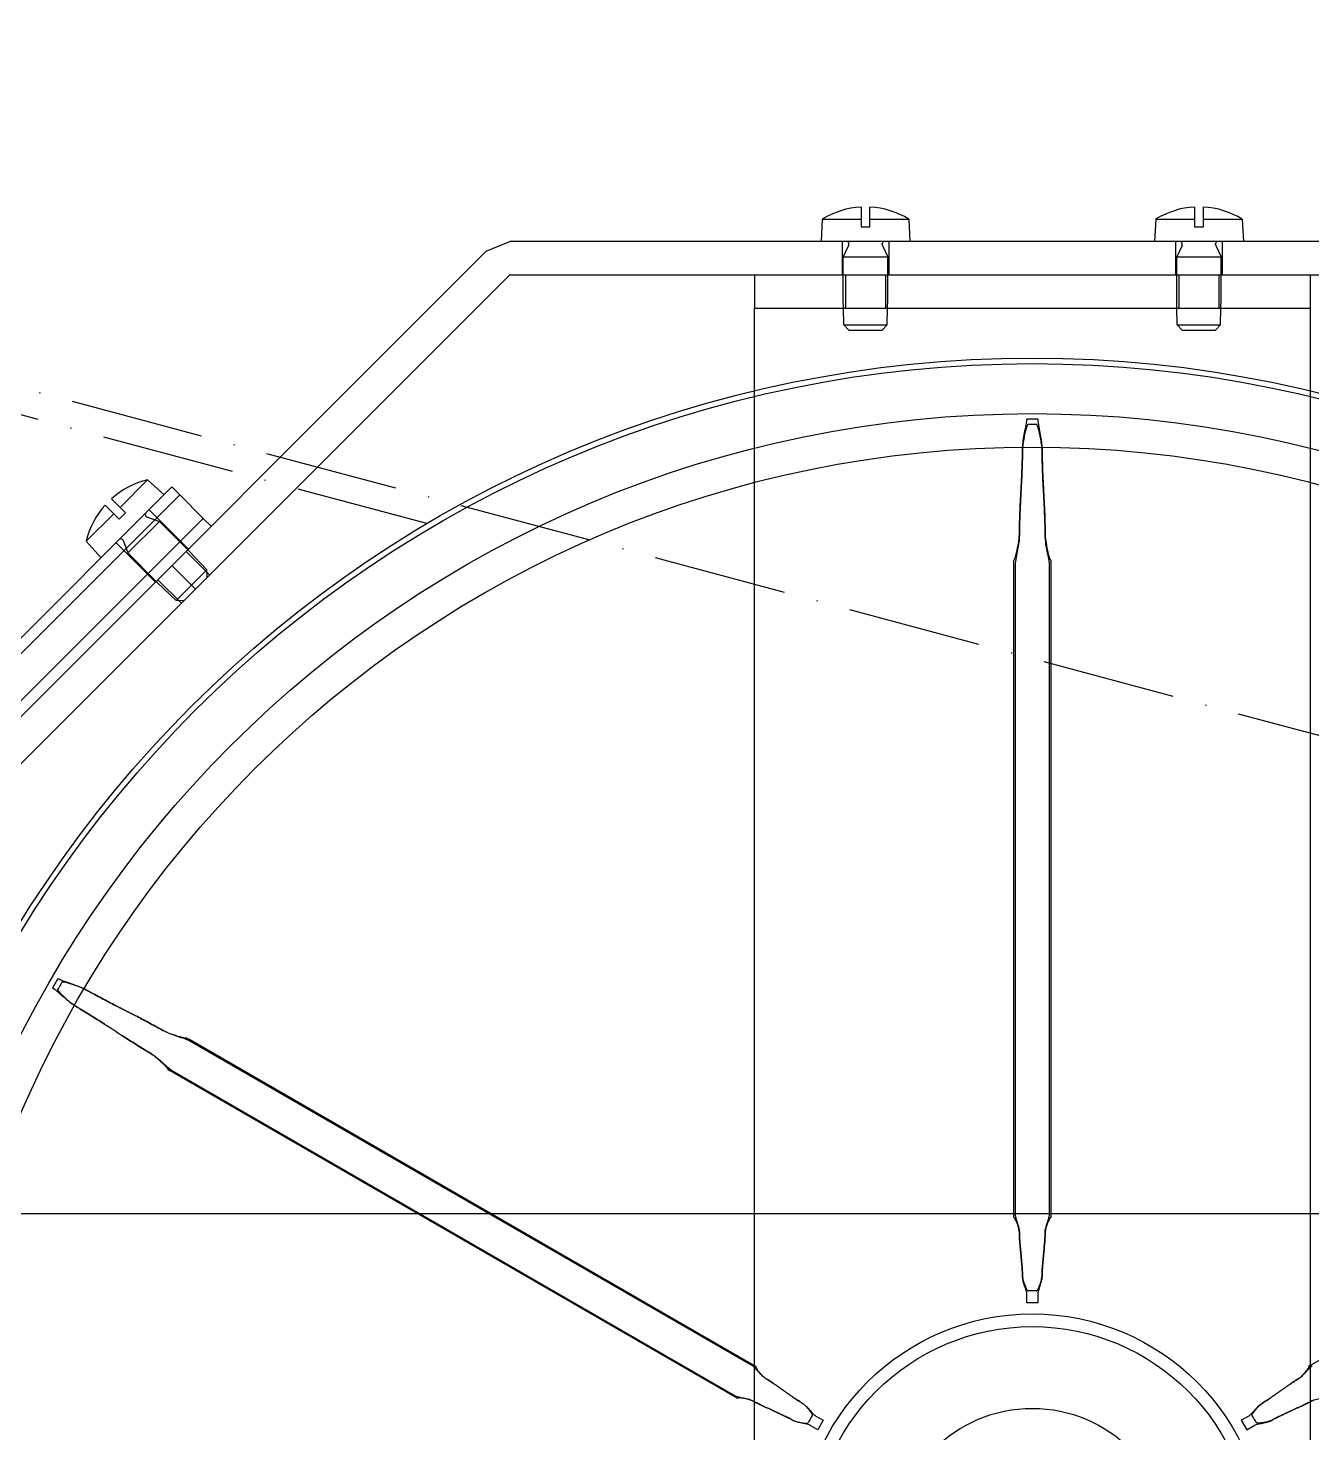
# Model space of a CAD drawing. Header units: millimetres. Extents: x 3615 to 23385, y 1892 to 17185.
# Drawn here: x 14556.7 to 14672.2, y 3594.2 to 3720.6 of the extents above; entities that cross this region are included whole.
import ezdxf

# ---------------------------------------------------------------- set-up
doc = ezdxf.new("R2010")
doc.units = ezdxf.units.MM
doc.header["$MEASUREMENT"] = 0
doc.linetypes.add('ACAD_ISO10W100', pattern=[18, 12, -3, 0, -3])
doc.layers.add('CONT_35', color=2, linetype='Continuous')
doc.layers.add('DASHD_25', color=1, linetype='ACAD_ISO10W100')

# ---------------------------------------------------------------- blocks, each defined once
blk = doc.blocks.new('M004650412_PL1_Shaft_TWPositionSectionView')
at = {"layer": 'CONT_35', "extrusion": (0, 1, 0)}
for p, q in [((-317.34, 650.59), (-317.34, 649.5)), ((-316.54, 649.5), (-316.54, 650.59)), ((-287.34, 650.59), (-287.34, 649.5)), ((-286.54, 649.5), (-286.54, 650.59)), ((-320.83, 649.5), (-320.94, 647.5)), ((-320.83, 649.5), (-317.34, 649.5)), ((-317.34, 649.5), (-317.34, 648.8)), ((-317.34, 648.8), (-316.54, 648.8)), ((-316.54, 649.5), (-313.04, 649.5)), ((-316.54, 648.8), (-316.54, 649.5)), ((-313.04, 649.5), (-312.94, 647.5)), ((-290.83, 649.5), (-290.94, 647.5)), ((-290.83, 649.5), (-287.34, 649.5)), ((-287.34, 649.5), (-287.34, 648.8)), ((-287.34, 648.8), (-286.54, 648.8)), ((-286.54, 649.5), (-283.04, 649.5)), ((-286.54, 648.8), (-286.54, 649.5)), ((-283.04, 649.5), (-282.94, 647.5)), ((-351.06, 646.62), (-348.94, 647.5)), ((-254.94, 647.5), (-348.94, 647.5)), ((-319.04, 647.5), (-319.04, 644.5)), ((-318.44, 647.22), (-318.44, 647.3)), ((-315.44, 647.22), (-315.44, 647.3)), ((-314.84, 647.5), (-314.84, 644.5)), ((-289.04, 647.5), (-289.04, 644.5)), ((-288.44, 647.22), (-288.44, 647.3)), ((-285.44, 647.22), (-285.44, 647.3)), ((-284.84, 647.5), (-284.84, 644.5)), ((-351.06, 646.62), (-425.31, 572.38)), ((-318.46, 647.13), (-318.94, 646.1)), ((-318.94, 646.1), (-314.94, 646.1)), ((-318.94, 642.31), (-318.94, 646.1)), ((-315.42, 647.13), (-314.94, 646.1)), ((-314.94, 642.31), (-314.94, 646.1)), ((-288.46, 647.13), (-288.94, 646.1)), ((-288.94, 646.1), (-284.94, 646.1)), ((-288.94, 642.31), (-288.94, 646.1)), ((-285.42, 647.13), (-284.94, 646.1)), ((-284.94, 642.31), (-284.94, 646.1)), ((-423.18, 570.25), (-348.94, 644.5)), ((-348.94, 644.5), (-254.94, 644.5)), ((-326.94, 644.5), (-326.94, 641.5)), ((-318.74, 644.5), (-318.74, 641.5)), ((-315.14, 644.5), (-315.14, 641.5)), ((-288.74, 644.5), (-288.74, 641.5)), ((-285.14, 644.5), (-285.14, 641.5)), ((-276.94, 644.5), (-276.94, 641.5)), ((-318.92, 641.5), (-318.94, 642.31)), ((-314.96, 641.5), (-314.94, 642.31)), ((-288.92, 641.5), (-288.94, 642.31)), ((-284.96, 641.5), (-284.94, 642.31)), ((-326.94, 641.5), (-276.94, 641.5)), ((-326.94, 639.5), (-326.94, 641.5)), ((-318.89, 640), (-318.92, 641.5)), ((-314.99, 640), (-314.96, 641.5)), ((-288.89, 640), (-288.92, 641.5)), ((-284.99, 640), (-284.96, 641.5)), ((-276.94, 641.5), (-276.94, 639.5)), ((-318.89, 640), (-314.99, 640)), ((-318.44, 639.5), (-318.89, 640)), ((-315.44, 639.5), (-314.99, 640)), ((-288.89, 640), (-284.99, 640)), ((-288.44, 639.5), (-288.89, 640)), ((-285.44, 639.5), (-284.99, 640)), ((-326.94, 500.5), (-326.94, 639.5)), ((-318.44, 639.5), (-315.44, 639.5)), ((-288.44, 639.5), (-285.44, 639.5)), ((-276.94, 639.5), (-276.94, 500.5)), ((-381.54, 626.04), (-384.01, 623.57)), ((-381.54, 626.04), (-380.05, 624.7)), ((-378.64, 624.7), (-419.78, 583.56)), ((-379.34, 625.41), (-418.94, 585.81)), ((-379.34, 625.41), (-378.64, 624.7)), ((-378.64, 624.7), (-376.52, 622.58)), ((-384.58, 623), (-385.35, 623.77)), ((-384.78, 624.34), (-384.01, 623.57)), ((-384.01, 623.57), (-383.52, 623.07)), ((-377.86, 619.82), (-381.39, 623.36)), ((-376.52, 622.58), (-417.53, 581.57)), ((-384.58, 623), (-387.05, 620.53)), ((-384.08, 622.51), (-384.58, 623)), ((-383.52, 623.07), (-384.08, 622.51)), ((-380.47, 622.3), (-383.3, 619.47)), ((-381.68, 622.79), (-381.62, 622.73)), ((-381.54, 622.69), (-380.47, 622.3)), ((-380.47, 622.3), (-377.8, 619.62)), ((-376.52, 622.58), (-375.81, 621.87)), ((-383.8, 620.67), (-383.74, 620.61)), ((-387.05, 620.53), (-385.71, 619.04)), ((-380.83, 616.85), (-384.36, 620.39)), ((-383.69, 620.54), (-383.3, 619.47)), ((-383.3, 619.47), (-380.63, 616.79)), ((-378.07, 619.61), (-375.95, 617.49)), ((-376.2, 617.95), (-377.8, 619.62)), ((-379.34, 618.34), (-377.22, 616.22)), ((-303.6, 559.95), (-303.6, 618.36)), ((-303.49, 618.36), (-303.49, 559.96)), ((-300.39, 559.96), (-300.39, 618.36)), ((-300.27, 618.36), (-300.27, 559.95)), ((-380.62, 617.06), (-378.49, 614.94)), ((-376.2, 617.95), (-378.95, 615.19)), ((-376.16, 617.28), (-376.2, 617.95)), ((-378.95, 615.19), (-380.63, 616.79)), ((-378.28, 615.16), (-378.95, 615.19)), ((-327.11, 546.32), (-377.68, 575.52)), ((-377.62, 575.62), (-327.05, 546.42)), ((-226.25, 575.62), (-276.83, 546.42)), ((-328.71, 543.53), (-379.29, 572.74)), ((-379.23, 572.84), (-328.66, 543.64)), ((-180.94, 560), (-535.94, 560)), ((-302.43, 552), (-302.43, 552.78)), ((-301.45, 552.78), (-301.45, 552)), ((-301.45, 552), (-302.43, 552)), ((-321.42, 541.81), (-320.74, 541.43)), ((-320.74, 541.43), (-321.24, 540.57)), ((-282.46, 541.81), (-283.13, 541.43)), ((-283.13, 541.43), (-282.64, 540.57)), ((-321.24, 540.57), (-321.91, 540.96)), ((-282.64, 540.57), (-281.97, 540.96))]:
    blk.add_line(p, q, dxfattribs=at)
at = {"layer": 'CONT_35'}
for radius in [107, 106.5, 102, 99, 21, 19.85, 12.5]:
    blk.add_circle((-301.94, 530), radius, dxfattribs=at)
for centre, radius, start, end in [((-316.94, 643.15), 7.45, 93.0792, 121.5394), ((-316.94, 643.15), 7.45, 58.4606, 86.9208), ((-286.94, 643.15), 7.45, 93.0792, 121.5394), ((-286.94, 643.15), 7.45, 58.4606, 86.9208), ((-318.64, 647.3), 0.2, 0, 90), ((-318.64, 647.22), 0.2, 335, 0), ((-315.24, 647.3), 0.2, 90, 180), ((-315.24, 647.22), 0.2, 180, 205), ((-288.64, 647.3), 0.2, 0, 90), ((-288.64, 647.22), 0.2, 335, 0), ((-285.24, 647.3), 0.2, 90, 180), ((-285.24, 647.22), 0.2, 180, 205), ((-301.94, 530), 101.5, 89.7227, 90.2773), ((-301.94, 530), 101.03, 89.787, 90.213), ((-379.81, 618.8), 7.45, 103.4606, 131.9208), ((-379.81, 618.8), 7.45, 138.0792, 166.5394), ((-381.54, 622.93), 0.2, 135, 225), ((-381.48, 622.87), 0.2, 225, 250), ((-383.94, 620.53), 0.2, 45, 135), ((-383.88, 620.47), 0.2, 20, 45), ((-301.94, 530), 101.5, 149.7227, 150.2773), ((-301.94, 530), 101.03, 149.787, 150.213), ((-301.94, 530), 23.07, 89.0673, 90.9327), ((-301.94, 530), 23.07, 149.0673, 150.9327), ((-301.94, 530), 23.07, 29.0673, 30.9327)]:
    blk.add_arc(centre, radius, start, end, dxfattribs=at)
for points, knots in [([(-302.81, 628.82), (-302.81, 629.01), (-302.79, 629.21), (-302.74, 629.65), (-302.7, 629.89), (-302.62, 630.32), (-302.57, 630.56), (-302.47, 631.04), (-302.43, 631.27), (-302.43, 631.5)], [8.885531, 8.885531, 8.885531, 8.885531, 9.473667, 9.473667, 10.138257, 10.138257, 10.809804, 10.809804, 11.481352, 11.481352, 11.481352, 11.481352]), ([(-302.31, 631.03), (-302.31, 631.03), (-302.31, 631.03), (-302.32, 631.03), (-302.32, 631.03), (-302.33, 631.03), (-302.33, 631.03), (-302.34, 631.03), (-302.34, 631.02), (-302.36, 631), (-302.36, 631), (-302.38, 630.96), (-302.4, 630.92), (-302.42, 630.86), (-302.44, 630.82), (-302.47, 630.72), (-302.49, 630.65), (-302.55, 630.43), (-302.59, 630.27), (-302.69, 629.82), (-302.74, 629.51), (-302.79, 629.14), (-302.8, 629.05), (-302.81, 628.88), (-302.81, 628.81), (-302.81, 628.75)], [3.137537, 3.137537, 3.137537, 3.137537, 3.137703, 3.137703, 3.14955, 3.14955, 3.149863, 3.149863, 3.180625, 3.180625, 3.204546, 3.204546, 3.31503, 3.31503, 3.425515, 3.425515, 3.646483, 3.646483, 4.088419, 4.088419, 4.972292, 4.972292, 5.246466, 5.246466, 5.447226, 5.447226, 5.447226, 5.447226]), ([(-301.06, 628.75), (-301.07, 628.91), (-301.08, 629.08), (-301.13, 629.45), (-301.16, 629.65), (-301.22, 629.96), (-301.25, 630.09), (-301.31, 630.36), (-301.34, 630.49), (-301.4, 630.68), (-301.42, 630.76), (-301.46, 630.87), (-301.48, 630.93), (-301.51, 630.98), (-301.51, 631), (-301.53, 631.01), (-301.53, 631.02), (-301.54, 631.03), (-301.55, 631.03), (-301.55, 631.03), (-301.56, 631.03), (-301.56, 631.03)], [1.906036, 1.906036, 1.906036, 1.906036, 2.403989, 2.403989, 2.976251, 2.976251, 3.356131, 3.356131, 3.736012, 3.736012, 3.942122, 3.942122, 4.096008, 4.096008, 4.128469, 4.128469, 4.158156, 4.158156, 4.16456, 4.16456, 4.178542, 4.178542, 4.178542, 4.178542]), ([(-301.45, 631.5), (-301.45, 631.27), (-301.4, 631.04), (-301.31, 630.58), (-301.26, 630.34), (-301.14, 629.67), (-301.07, 629.23), (-301.06, 628.82)], [4.562586, 4.562586, 4.562586, 4.562586, 5.240031, 5.240031, 5.917476, 5.917476, 7.195411, 7.195411, 7.195411, 7.195411]), ([(-302.91, 625.84), (-302.91, 625.84), (-302.91, 625.84), (-302.9, 626.01), (-302.89, 626.21), (-302.88, 626.61), (-302.87, 626.83), (-302.85, 627.28), (-302.84, 627.51), (-302.83, 627.97), (-302.83, 628.21), (-302.82, 628.56), (-302.82, 628.69), (-302.81, 628.82)], [29.644383, 29.644383, 29.644383, 29.644383, 29.646664, 29.646664, 30.387564, 30.387564, 31.128463, 31.128463, 31.869363, 31.869363, 32.610263, 32.610263, 33.014058, 33.014058, 33.014058, 33.014058]), ([(-302.81, 628.75), (-302.81, 628.64), (-302.82, 628.54), (-302.82, 628.21), (-302.83, 627.97), (-302.84, 627.51), (-302.85, 627.28), (-302.87, 626.83), (-302.87, 626.61), (-302.89, 626.21), (-302.9, 626.01), (-302.91, 625.84), (-302.91, 625.84), (-302.91, 625.84)], [14.488321, 14.488321, 14.488321, 14.488321, 14.814983, 14.814983, 15.555882, 15.555882, 16.296781, 16.296781, 17.037681, 17.037681, 17.77858, 17.77858, 17.780861, 17.780861, 17.780861, 17.780861]), ([(-301.06, 628.82), (-301.06, 628.69), (-301.06, 628.56), (-301.05, 628.21), (-301.04, 627.97), (-301.03, 627.51), (-301.02, 627.28), (-301.01, 626.83), (-301, 626.61), (-300.98, 626.21), (-300.97, 626.01), (-300.96, 625.84), (-300.96, 625.84), (-300.96, 625.84)], [14.411186, 14.411186, 14.411186, 14.411186, 14.814982, 14.814982, 15.555881, 15.555881, 16.296781, 16.296781, 17.037681, 17.037681, 17.77858, 17.77858, 17.780862, 17.780862, 17.780862, 17.780862]), ([(-300.97, 625.84), (-300.97, 625.84), (-300.97, 625.84), (-300.98, 626.01), (-300.98, 626.21), (-301, 626.61), (-301.01, 626.83), (-301.03, 627.28), (-301.03, 627.51), (-301.05, 627.97), (-301.05, 628.21), (-301.06, 628.54), (-301.06, 628.64), (-301.06, 628.75)], [29.644379, 29.644379, 29.644379, 29.644379, 29.64666, 29.64666, 30.38756, 30.38756, 31.128459, 31.128459, 31.869358, 31.869358, 32.610257, 32.610257, 32.936919, 32.936919, 32.936919, 32.936919]), ([(-303.01, 624.02), (-303.01, 624.02), (-303.01, 624.02), (-303.01, 623.85), (-303.02, 623.66), (-303.04, 623.25), (-303.05, 623.03), (-303.07, 622.59), (-303.07, 622.35), (-303.09, 621.89), (-303.09, 621.65), (-303.1, 621.3), (-303.1, 621.17), (-303.1, 621.04)], [5.931417, 5.931417, 5.931417, 5.931417, 5.933263, 5.933263, 6.674257, 6.674257, 7.41525, 7.41525, 8.156244, 8.156244, 8.897238, 8.897238, 9.301346, 9.301346, 9.301346, 9.301346]), ([(-303.1, 621.11), (-303.1, 621.22), (-303.1, 621.32), (-303.09, 621.65), (-303.09, 621.89), (-303.07, 622.35), (-303.07, 622.59), (-303.05, 623.03), (-303.04, 623.25), (-303.02, 623.66), (-303.02, 623.85), (-303.01, 624.02), (-303.01, 624.02), (-303.01, 624.02)], [38.200096, 38.200096, 38.200096, 38.200096, 38.527065, 38.527065, 39.268059, 39.268059, 40.009053, 40.009053, 40.750047, 40.750047, 41.491041, 41.491041, 41.492887, 41.492887, 41.492887, 41.492887]), ([(-300.77, 621.04), (-300.77, 621.17), (-300.78, 621.3), (-300.78, 621.65), (-300.79, 621.89), (-300.8, 622.35), (-300.81, 622.59), (-300.83, 623.03), (-300.83, 623.25), (-300.85, 623.66), (-300.86, 623.85), (-300.87, 624.02), (-300.87, 624.02), (-300.87, 624.02)], [38.122956, 38.122956, 38.122956, 38.122956, 38.527065, 38.527065, 39.268058, 39.268058, 40.009052, 40.009052, 40.750045, 40.750045, 41.491039, 41.491039, 41.492885, 41.492885, 41.492885, 41.492885]), ([(-300.87, 624.02), (-300.87, 624.02), (-300.87, 624.02), (-300.86, 623.85), (-300.85, 623.66), (-300.83, 623.25), (-300.82, 623.03), (-300.81, 622.59), (-300.8, 622.35), (-300.79, 621.89), (-300.78, 621.65), (-300.78, 621.32), (-300.77, 621.22), (-300.77, 621.11)], [5.931419, 5.931419, 5.931419, 5.931419, 5.933265, 5.933265, 6.674259, 6.674259, 7.415253, 7.415253, 8.156247, 8.156247, 8.897241, 8.897241, 9.224209, 9.224209, 9.224209, 9.224209]), ([(-303.6, 618.82), (-303.6, 618.82), (-303.6, 618.82), (-303.6, 618.82), (-303.59, 618.83), (-303.58, 618.83), (-303.58, 618.83), (-303.57, 618.84), (-303.57, 618.84), (-303.56, 618.85), (-303.56, 618.85), (-303.55, 618.87), (-303.54, 618.9), (-303.52, 618.94), (-303.51, 618.96), (-303.48, 619.03), (-303.47, 619.08), (-303.42, 619.23), (-303.39, 619.33), (-303.32, 619.64), (-303.27, 619.85), (-303.2, 620.22), (-303.16, 620.42), (-303.12, 620.79), (-303.11, 620.96), (-303.1, 621.11)], [2.337797, 2.337797, 2.337797, 2.337797, 2.340872, 2.340872, 2.352507, 2.352507, 2.36595, 2.36595, 2.381196, 2.381196, 2.388845, 2.388845, 2.463962, 2.463962, 2.539079, 2.539079, 2.689313, 2.689313, 2.989781, 2.989781, 3.590717, 3.590717, 4.156131, 4.156131, 4.647241, 4.647241, 4.647241, 4.647241]), ([(-303.1, 621.04), (-303.11, 620.85), (-303.12, 620.65), (-303.18, 620.21), (-303.22, 619.97), (-303.3, 619.54), (-303.35, 619.3), (-303.44, 618.82), (-303.49, 618.58), (-303.49, 618.36)], [2.74116, 2.74116, 2.74116, 2.74116, 3.329736, 3.329736, 3.994773, 3.994773, 4.667442, 4.667442, 5.340111, 5.340111, 5.340111, 5.340111]), ([(-300.77, 621.11), (-300.77, 620.87), (-300.74, 620.61), (-300.65, 620.06), (-300.59, 619.76), (-300.49, 619.35), (-300.44, 619.18), (-300.38, 619), (-300.37, 618.96), (-300.34, 618.9), (-300.33, 618.87), (-300.31, 618.84), (-300.3, 618.84), (-300.3, 618.83), (-300.29, 618.83), (-300.28, 618.82), (-300.28, 618.82), (-300.28, 618.82), (-300.28, 618.82), (-300.27, 618.82), (-300.27, 618.82), (-300.27, 618.82)], [0.074613, 0.074613, 0.074613, 0.074613, 0.833664, 0.833664, 1.667329, 1.667329, 2.115547, 2.115547, 2.221736, 2.221736, 2.31183, 2.31183, 2.326334, 2.326334, 2.34651, 2.34651, 2.346744, 2.346744, 2.355277, 2.355277, 2.355424, 2.355424, 2.355424, 2.355424]), ([(-300.39, 618.36), (-300.39, 618.37), (-300.39, 618.38), (-300.39, 618.46), (-300.39, 618.53), (-300.42, 618.74), (-300.44, 618.88), (-300.5, 619.17), (-300.53, 619.31), (-300.61, 619.74), (-300.67, 620.02), (-300.74, 620.55), (-300.77, 620.8), (-300.77, 621.04)], [13.434191, 13.434191, 13.434191, 13.434191, 13.461664, 13.461664, 13.670055, 13.670055, 14.086837, 14.086837, 14.503619, 14.503619, 15.337183, 15.337183, 16.093683, 16.093683, 16.093683, 16.093683]), ([(-387.96, 578.65), (-388.12, 578.75), (-388.29, 578.87), (-388.64, 579.13), (-388.82, 579.29), (-389.16, 579.57), (-389.34, 579.74), (-389.7, 580.05), (-389.89, 580.21), (-390.08, 580.32)], [10.731448, 10.731448, 10.731448, 10.731448, 11.319584, 11.319584, 11.984174, 11.984174, 12.655721, 12.655721, 13.327269, 13.327269, 13.327269, 13.327269]), ([(-389.62, 580.19), (-389.62, 580.19), (-389.63, 580.19), (-389.63, 580.18), (-389.63, 580.17), (-389.62, 580.15), (-389.62, 580.14), (-389.61, 580.12), (-389.6, 580.11), (-389.57, 580.06), (-389.53, 580.01), (-389.45, 579.92), (-389.39, 579.86), (-389.25, 579.72), (-389.16, 579.63), (-388.96, 579.44), (-388.86, 579.35), (-388.63, 579.15), (-388.47, 579.02), (-388.17, 578.8), (-388.03, 578.7), (-387.89, 578.62)], [4.961249, 4.961249, 4.961249, 4.961249, 4.969766, 4.969766, 4.991333, 4.991333, 5.01986, 5.01986, 5.058142, 5.058142, 5.207697, 5.207697, 5.422314, 5.422314, 5.793176, 5.793176, 6.164038, 6.164038, 6.735981, 6.735981, 7.233616, 7.233616, 7.233616, 7.233616]), ([(-389.59, 581.17), (-389.4, 581.06), (-389.17, 580.98), (-388.71, 580.82), (-388.48, 580.75), (-388.06, 580.6), (-387.84, 580.52), (-387.43, 580.35), (-387.25, 580.26), (-387.08, 580.17)], [5.326932, 5.326932, 5.326932, 5.326932, 5.99848, 5.99848, 6.670027, 6.670027, 7.334617, 7.334617, 7.922753, 7.922753, 7.922753, 7.922753]), ([(-387.02, 580.13), (-387.16, 580.21), (-387.31, 580.28), (-387.66, 580.43), (-387.85, 580.5), (-388.14, 580.6), (-388.27, 580.64), (-388.52, 580.72), (-388.65, 580.76), (-388.84, 580.81), (-388.92, 580.83), (-389.04, 580.85), (-389.1, 580.86), (-389.16, 580.86), (-389.18, 580.86), (-389.2, 580.86), (-389.21, 580.86), (-389.23, 580.86), (-389.24, 580.85), (-389.24, 580.85), (-389.25, 580.84), (-389.25, 580.84)], [2.691688, 2.691688, 2.691688, 2.691688, 3.189322, 3.189322, 3.761265, 3.761265, 4.132128, 4.132128, 4.50299, 4.50299, 4.717606, 4.717606, 4.867161, 4.867161, 4.905443, 4.905443, 4.93397, 4.93397, 4.955537, 4.955537, 4.964055, 4.964055, 4.964055, 4.964055]), ([(-387.08, 580.17), (-386.97, 580.1), (-386.85, 580.04), (-386.54, 579.87), (-386.34, 579.76), (-385.93, 579.54), (-385.73, 579.43), (-385.33, 579.22), (-385.14, 579.12), (-384.78, 578.93), (-384.61, 578.84), (-384.45, 578.76), (-384.45, 578.76), (-384.45, 578.76)], [14.411186, 14.411186, 14.411186, 14.411186, 14.814982, 14.814982, 15.555881, 15.555881, 16.296781, 16.296781, 17.037681, 17.037681, 17.77858, 17.77858, 17.780862, 17.780862, 17.780862, 17.780862]), ([(-384.45, 578.76), (-384.45, 578.76), (-384.45, 578.76), (-384.61, 578.84), (-384.78, 578.93), (-385.14, 579.12), (-385.33, 579.22), (-385.73, 579.43), (-385.93, 579.54), (-386.34, 579.76), (-386.55, 579.87), (-386.83, 580.03), (-386.92, 580.08), (-387.02, 580.13)], [29.644379, 29.644379, 29.644379, 29.644379, 29.64666, 29.64666, 30.38756, 30.38756, 31.128459, 31.128459, 31.869358, 31.869358, 32.610257, 32.610257, 32.936919, 32.936919, 32.936919, 32.936919]), ([(-385.42, 577.08), (-385.42, 577.08), (-385.42, 577.08), (-385.57, 577.17), (-385.73, 577.28), (-386.08, 577.49), (-386.26, 577.61), (-386.64, 577.85), (-386.84, 577.97), (-387.23, 578.21), (-387.43, 578.34), (-387.73, 578.52), (-387.84, 578.58), (-387.96, 578.65)], [29.644383, 29.644383, 29.644383, 29.644383, 29.646664, 29.646664, 30.387564, 30.387564, 31.128463, 31.128463, 31.869363, 31.869363, 32.610263, 32.610263, 33.014058, 33.014058, 33.014058, 33.014058]), ([(-387.89, 578.62), (-387.8, 578.56), (-387.71, 578.51), (-387.43, 578.34), (-387.23, 578.21), (-386.83, 577.97), (-386.64, 577.85), (-386.26, 577.61), (-386.07, 577.5), (-385.73, 577.28), (-385.57, 577.17), (-385.42, 577.08), (-385.42, 577.08), (-385.42, 577.08)], [14.488321, 14.488321, 14.488321, 14.488321, 14.814983, 14.814983, 15.555882, 15.555882, 16.296781, 16.296781, 17.037681, 17.037681, 17.77858, 17.77858, 17.780861, 17.780861, 17.780861, 17.780861]), ([(-380.2, 576.53), (-380.31, 576.59), (-380.43, 576.66), (-380.74, 576.83), (-380.94, 576.94), (-381.35, 577.16), (-381.56, 577.27), (-381.95, 577.48), (-382.14, 577.58), (-382.5, 577.77), (-382.67, 577.86), (-382.83, 577.94), (-382.83, 577.94), (-382.83, 577.94)], [38.122956, 38.122956, 38.122956, 38.122956, 38.527065, 38.527065, 39.268058, 39.268058, 40.009052, 40.009052, 40.750045, 40.750045, 41.491039, 41.491039, 41.492885, 41.492885, 41.492885, 41.492885]), ([(-382.83, 577.94), (-382.83, 577.94), (-382.83, 577.94), (-382.67, 577.86), (-382.5, 577.77), (-382.14, 577.58), (-381.95, 577.48), (-381.55, 577.27), (-381.35, 577.16), (-380.94, 576.94), (-380.73, 576.83), (-380.45, 576.67), (-380.36, 576.62), (-380.26, 576.57)], [5.931419, 5.931419, 5.931419, 5.931419, 5.933265, 5.933265, 6.674259, 6.674259, 7.415253, 7.415253, 8.156247, 8.156247, 8.897241, 8.897241, 9.224209, 9.224209, 9.224209, 9.224209]), ([(-380.26, 576.57), (-380.13, 576.49), (-379.97, 576.42), (-379.63, 576.27), (-379.44, 576.2), (-379.08, 576.08), (-378.88, 576.01), (-378.57, 575.93), (-378.47, 575.9), (-378.32, 575.86), (-378.27, 575.85), (-378.2, 575.84), (-378.17, 575.84), (-378.13, 575.83), (-378.1, 575.83), (-378.07, 575.83), (-378.07, 575.83), (-378.06, 575.83), (-378.06, 575.84), (-378.05, 575.84), (-378.04, 575.84), (-378.04, 575.84), (-378.03, 575.85), (-378.03, 575.85), (-378.03, 575.85), (-378.03, 575.85)], [0.074304, 0.074304, 0.074304, 0.074304, 0.565414, 0.565414, 1.130828, 1.130828, 1.731764, 1.731764, 2.032232, 2.032232, 2.182466, 2.182466, 2.257583, 2.257583, 2.3327, 2.3327, 2.340348, 2.340348, 2.355594, 2.355594, 2.369037, 2.369037, 2.380672, 2.380672, 2.383747, 2.383747, 2.383747, 2.383747]), ([(-377.68, 575.52), (-377.88, 575.63), (-378.11, 575.72), (-378.57, 575.87), (-378.8, 575.95), (-379.22, 576.1), (-379.44, 576.18), (-379.85, 576.35), (-380.03, 576.44), (-380.2, 576.53)], [13.331496, 13.331496, 13.331496, 13.331496, 14.004165, 14.004165, 14.676834, 14.676834, 15.341871, 15.341871, 15.930447, 15.930447, 15.930447, 15.930447]), ([(-383.9, 576.09), (-383.9, 576.09), (-383.9, 576.09), (-383.75, 575.99), (-383.59, 575.89), (-383.25, 575.67), (-383.06, 575.55), (-382.68, 575.32), (-382.49, 575.19), (-382.09, 574.95), (-381.89, 574.83), (-381.59, 574.65), (-381.48, 574.58), (-381.36, 574.51)], [5.931417, 5.931417, 5.931417, 5.931417, 5.933263, 5.933263, 6.674257, 6.674257, 7.41525, 7.41525, 8.156244, 8.156244, 8.897238, 8.897238, 9.301346, 9.301346, 9.301346, 9.301346]), ([(-381.43, 574.55), (-381.52, 574.6), (-381.61, 574.66), (-381.89, 574.83), (-382.09, 574.95), (-382.49, 575.19), (-382.68, 575.32), (-383.06, 575.55), (-383.25, 575.67), (-383.59, 575.89), (-383.75, 575.99), (-383.9, 576.09), (-383.9, 576.09), (-383.9, 576.09)], [38.200096, 38.200096, 38.200096, 38.200096, 38.527065, 38.527065, 39.268059, 39.268059, 40.009053, 40.009053, 40.750047, 40.750047, 41.491041, 41.491041, 41.492887, 41.492887, 41.492887, 41.492887]), ([(-379.69, 572.97), (-379.69, 572.97), (-379.69, 572.97), (-379.69, 572.98), (-379.69, 572.98), (-379.69, 572.99), (-379.69, 572.99), (-379.69, 573), (-379.69, 573.01), (-379.7, 573.02), (-379.7, 573.02), (-379.71, 573.04), (-379.72, 573.06), (-379.75, 573.1), (-379.77, 573.12), (-379.81, 573.18), (-379.85, 573.22), (-379.95, 573.33), (-380.03, 573.4), (-380.26, 573.62), (-380.41, 573.77), (-380.7, 574.02), (-380.86, 574.15), (-381.15, 574.37), (-381.29, 574.47), (-381.43, 574.55)], [2.337797, 2.337797, 2.337797, 2.337797, 2.340872, 2.340872, 2.352507, 2.352507, 2.36595, 2.36595, 2.381196, 2.381196, 2.388845, 2.388845, 2.463962, 2.463962, 2.539079, 2.539079, 2.689313, 2.689313, 2.989781, 2.989781, 3.590717, 3.590717, 4.156131, 4.156131, 4.647241, 4.647241, 4.647241, 4.647241]), ([(-381.36, 574.51), (-381.2, 574.41), (-381.03, 574.3), (-380.68, 574.03), (-380.5, 573.88), (-380.16, 573.59), (-379.98, 573.43), (-379.61, 573.11), (-379.43, 572.95), (-379.23, 572.84)], [2.74116, 2.74116, 2.74116, 2.74116, 3.329736, 3.329736, 3.994773, 3.994773, 4.667442, 4.667442, 5.340111, 5.340111, 5.340111, 5.340111]), ([(-303.1, 558.34), (-303.11, 558.42), (-303.12, 558.51), (-303.16, 558.72), (-303.19, 558.83), (-303.25, 559.02), (-303.29, 559.12), (-303.37, 559.32), (-303.42, 559.42), (-303.47, 559.53), (-303.48, 559.55), (-303.5, 559.58), (-303.51, 559.6), (-303.54, 559.63), (-303.55, 559.64), (-303.57, 559.66), (-303.58, 559.67), (-303.59, 559.67), (-303.6, 559.67), (-303.6, 559.67)], [1.94661, 1.94661, 1.94661, 1.94661, 2.242452, 2.242452, 2.585097, 2.585097, 2.891057, 2.891057, 3.197017, 3.197017, 3.250915, 3.250915, 3.310602, 3.310602, 3.355854, 3.355854, 3.389992, 3.389992, 3.401115, 3.401115, 3.401115, 3.401115]), ([(-303.49, 559.96), (-303.49, 559.82), (-303.44, 559.67), (-303.35, 559.39), (-303.3, 559.25), (-303.22, 558.99), (-303.18, 558.85), (-303.12, 558.6), (-303.11, 558.48), (-303.1, 558.38)], [3.635966, 3.635966, 3.635966, 3.635966, 4.060026, 4.060026, 4.484086, 4.484086, 4.898328, 4.898328, 5.26446, 5.26446, 5.26446, 5.26446]), ([(-300.77, 558.38), (-300.77, 558.39), (-300.77, 558.41), (-300.77, 558.49), (-300.76, 558.55), (-300.72, 558.76), (-300.68, 558.93), (-300.57, 559.26), (-300.51, 559.43), (-300.46, 559.6), (-300.46, 559.61), (-300.43, 559.7), (-300.4, 559.81), (-300.39, 559.92), (-300.39, 559.94), (-300.39, 559.96)], [7.284174, 7.284174, 7.284174, 7.284174, 7.328165, 7.328165, 7.539006, 7.539006, 8.041131, 8.041131, 8.543256, 8.543256, 8.568479, 8.568479, 8.841181, 8.841181, 8.903274, 8.903274, 8.903274, 8.903274]), ([(-300.29, 559.67), (-300.3, 559.66), (-300.32, 559.65), (-300.34, 559.63), (-300.36, 559.61), (-300.39, 559.55), (-300.41, 559.51), (-300.45, 559.43), (-300.47, 559.39), (-300.53, 559.27), (-300.56, 559.18), (-300.66, 558.92), (-300.71, 558.75), (-300.75, 558.53), (-300.76, 558.46), (-300.77, 558.37), (-300.77, 558.35), (-300.77, 558.34)], [0, 0, 0, 0, 0.044615, 0.044615, 0.106153, 0.106153, 0.239427, 0.239427, 0.372702, 0.372702, 0.639251, 0.639251, 1.172349, 1.172349, 1.393378, 1.393378, 1.450056, 1.450056, 1.450056, 1.450056]), ([(-300.27, 559.67), (-300.27, 559.67), (-300.27, 559.67), (-300.28, 559.67), (-300.28, 559.67), (-300.29, 559.67), (-300.29, 559.67), (-300.29, 559.67)], [-0.01521818, -0.01521818, -0.01521818, -0.01521818, -0.01449353, -0.01449353, -0.00146035, -0.00146035, 0, 0, 0, 0]), ([(-303.1, 558.38), (-303.1, 558.36), (-303.1, 558.33), (-303.1, 558.14), (-303.09, 557.99), (-303.07, 557.72), (-303.07, 557.59), (-303.06, 557.45), (-303.05, 557.41), (-303.05, 557.38)], [6.04022, 6.04022, 6.04022, 6.04022, 6.116544, 6.116544, 6.671738, 6.671738, 7.227126, 7.227126, 7.408152, 7.408152, 7.408152, 7.408152]), ([(-303.05, 557.38), (-303.05, 557.41), (-303.06, 557.45), (-303.07, 557.59), (-303.08, 557.72), (-303.09, 557.99), (-303.1, 558.14), (-303.1, 558.32), (-303.1, 558.33), (-303.1, 558.34)], [10.380951, 10.380951, 10.380951, 10.380951, 10.561976, 10.561976, 11.117364, 11.117364, 11.672559, 11.672559, 11.702633, 11.702633, 11.702633, 11.702633]), ([(-300.83, 557.38), (-300.82, 557.41), (-300.82, 557.45), (-300.81, 557.59), (-300.8, 557.72), (-300.79, 557.99), (-300.78, 558.14), (-300.77, 558.33), (-300.77, 558.36), (-300.77, 558.38)], [10.380945, 10.380945, 10.380945, 10.380945, 10.561971, 10.561971, 11.117359, 11.117359, 11.672554, 11.672554, 11.748878, 11.748878, 11.748878, 11.748878]), ([(-300.77, 558.34), (-300.77, 558.33), (-300.77, 558.32), (-300.78, 558.14), (-300.79, 557.99), (-300.8, 557.72), (-300.81, 557.59), (-300.82, 557.45), (-300.82, 557.41), (-300.83, 557.38)], [6.086479, 6.086479, 6.086479, 6.086479, 6.116554, 6.116554, 6.671748, 6.671748, 7.227136, 7.227136, 7.408161, 7.408161, 7.408161, 7.408161]), ([(-302.87, 555.36), (-302.86, 555.33), (-302.86, 555.3), (-302.85, 555.15), (-302.84, 555.02), (-302.83, 554.76), (-302.82, 554.6), (-302.81, 554.42), (-302.81, 554.42), (-302.81, 554.41)], [1.486787, 1.486787, 1.486787, 1.486787, 1.667754, 1.667754, 2.223208, 2.223208, 2.778428, 2.778428, 2.80851, 2.80851, 2.80851, 2.80851]), ([(-302.81, 554.36), (-302.81, 554.39), (-302.81, 554.41), (-302.82, 554.6), (-302.83, 554.76), (-302.84, 555.02), (-302.85, 555.15), (-302.86, 555.3), (-302.86, 555.33), (-302.87, 555.36)], [14.937883, 14.937883, 14.937883, 14.937883, 15.014216, 15.014216, 15.569436, 15.569436, 16.124889, 16.124889, 16.305856, 16.305856, 16.305856, 16.305856]), ([(-301.06, 554.41), (-301.06, 554.42), (-301.06, 554.42), (-301.06, 554.6), (-301.05, 554.76), (-301.04, 555.02), (-301.03, 555.15), (-301.02, 555.3), (-301.01, 555.33), (-301.01, 555.36)], [14.984106, 14.984106, 14.984106, 14.984106, 15.014188, 15.014188, 15.569408, 15.569408, 16.124863, 16.124863, 16.30583, 16.30583, 16.30583, 16.30583]), ([(-301.01, 555.36), (-301.01, 555.33), (-301.01, 555.3), (-301.03, 555.15), (-301.03, 555.02), (-301.05, 554.76), (-301.05, 554.6), (-301.06, 554.41), (-301.06, 554.39), (-301.06, 554.36)], [1.486786, 1.486786, 1.486786, 1.486786, 1.667752, 1.667752, 2.223206, 2.223206, 2.778426, 2.778426, 2.854759, 2.854759, 2.854759, 2.854759]), ([(-302.81, 554.41), (-302.81, 554.37), (-302.81, 554.33), (-302.8, 554.24), (-302.79, 554.18), (-302.76, 554.05), (-302.74, 553.97), (-302.69, 553.79), (-302.65, 553.7), (-302.58, 553.51), (-302.53, 553.38), (-302.46, 553.24), (-302.44, 553.2), (-302.41, 553.15), (-302.4, 553.13), (-302.37, 553.1), (-302.36, 553.08), (-302.34, 553.07), (-302.34, 553.07), (-302.33, 553.07), (-302.32, 553.07), (-302.31, 553.07), (-302.31, 553.07), (-302.31, 553.07)], [2.651222, 2.651222, 2.651222, 2.651222, 2.776261, 2.776261, 2.947531, 2.947531, 3.220056, 3.220056, 3.492581, 3.492581, 3.850327, 3.850327, 3.958545, 3.958545, 4.030927, 4.030927, 4.08488, 4.08488, 4.085261, 4.085261, 4.110389, 4.110389, 4.110463, 4.110463, 4.110463, 4.110463]), ([(-302.43, 552.78), (-302.43, 552.92), (-302.47, 553.06), (-302.57, 553.35), (-302.62, 553.5), (-302.7, 553.75), (-302.74, 553.89), (-302.79, 554.14), (-302.81, 554.26), (-302.81, 554.36)], [7.520664, 7.520664, 7.520664, 7.520664, 7.946658, 7.946658, 8.372651, 8.372651, 8.787436, 8.787436, 9.154113, 9.154113, 9.154113, 9.154113]), ([(-301.56, 553.07), (-301.56, 553.07), (-301.56, 553.07), (-301.55, 553.07), (-301.54, 553.07), (-301.53, 553.07), (-301.52, 553.08), (-301.51, 553.09), (-301.51, 553.1), (-301.48, 553.13), (-301.46, 553.16), (-301.42, 553.22), (-301.4, 553.27), (-301.35, 553.38), (-301.31, 553.47), (-301.25, 553.63), (-301.22, 553.71), (-301.16, 553.89), (-301.12, 554.01), (-301.08, 554.22), (-301.07, 554.32), (-301.06, 554.41)], [0.822321, 0.822321, 0.822321, 0.822321, 0.826909, 0.826909, 0.845655, 0.845655, 0.867306, 0.867306, 0.891722, 0.891722, 0.989745, 0.989745, 1.119349, 1.119349, 1.367309, 1.367309, 1.61527, 1.61527, 1.9729, 1.9729, 2.283703, 2.283703, 2.283703, 2.283703]), ([(-301.06, 554.36), (-301.07, 554.26), (-301.08, 554.14), (-301.14, 553.89), (-301.18, 553.75), (-301.26, 553.5), (-301.31, 553.35), (-301.4, 553.06), (-301.45, 552.92), (-301.45, 552.78)], [1.454044, 1.454044, 1.454044, 1.454044, 1.820721, 1.820721, 2.235506, 2.235506, 2.6615, 2.6615, 3.087493, 3.087493, 3.087493, 3.087493]), ([(-325.93, 545.2), (-326.02, 545.25), (-326.11, 545.33), (-326.3, 545.5), (-326.4, 545.6), (-326.58, 545.8), (-326.68, 545.92), (-326.88, 546.14), (-326.99, 546.25), (-327.11, 546.32)], [7.28712, 7.28712, 7.28712, 7.28712, 7.653252, 7.653252, 8.067494, 8.067494, 8.491554, 8.491554, 8.915614, 8.915614, 8.915614, 8.915614]), ([(-326.8, 546.28), (-326.8, 546.27), (-326.8, 546.27), (-326.81, 546.25), (-326.81, 546.24), (-326.8, 546.21), (-326.8, 546.2), (-326.78, 546.17), (-326.77, 546.14), (-326.76, 546.11), (-326.74, 546.09), (-326.68, 545.99), (-326.62, 545.9), (-326.48, 545.73), (-326.41, 545.65), (-326.28, 545.5), (-326.2, 545.42), (-326.04, 545.28), (-325.97, 545.22), (-325.9, 545.18)], [3.453071, 3.453071, 3.453071, 3.453071, 3.464194, 3.464194, 3.498333, 3.498333, 3.543584, 3.543584, 3.603271, 3.603271, 3.65717, 3.65717, 3.96313, 3.96313, 4.26909, 4.26909, 4.611734, 4.611734, 4.907577, 4.907577, 4.907577, 4.907577]), ([(-277.08, 546.28), (-277.07, 546.27), (-277.07, 546.27), (-277.07, 546.25), (-277.07, 546.23), (-277.07, 546.21), (-277.08, 546.2), (-277.09, 546.16), (-277.11, 546.13), (-277.15, 546.07), (-277.18, 546.02), (-277.25, 545.92), (-277.3, 545.85), (-277.41, 545.72), (-277.46, 545.66), (-277.58, 545.52), (-277.67, 545.43), (-277.83, 545.28), (-277.91, 545.22), (-277.98, 545.18)], [2.612786, 2.612786, 2.612786, 2.612786, 2.627943, 2.627943, 2.665559, 2.665559, 2.692823, 2.692823, 2.78864, 2.78864, 2.924441, 2.924441, 3.162359, 3.162359, 3.400277, 3.400277, 3.756888, 3.756888, 4.066671, 4.066671, 4.066671, 4.066671]), ([(-277.94, 545.2), (-277.85, 545.25), (-277.76, 545.33), (-277.57, 545.5), (-277.47, 545.6), (-277.29, 545.8), (-277.19, 545.92), (-276.99, 546.14), (-276.89, 546.25), (-276.77, 546.32)], [7.264014, 7.264014, 7.264014, 7.264014, 7.630146, 7.630146, 8.044388, 8.044388, 8.468448, 8.468448, 8.892508, 8.892508, 8.892508, 8.892508]), ([(-325.09, 544.65), (-325.12, 544.67), (-325.15, 544.69), (-325.27, 544.78), (-325.38, 544.85), (-325.6, 544.99), (-325.73, 545.07), (-325.89, 545.17), (-325.91, 545.19), (-325.93, 545.2)], [10.380945, 10.380945, 10.380945, 10.380945, 10.561971, 10.561971, 11.117359, 11.117359, 11.672554, 11.672554, 11.748878, 11.748878, 11.748878, 11.748878]), ([(-325.9, 545.18), (-325.89, 545.17), (-325.88, 545.17), (-325.73, 545.07), (-325.6, 544.99), (-325.38, 544.85), (-325.27, 544.78), (-325.15, 544.69), (-325.12, 544.67), (-325.09, 544.65)], [6.086479, 6.086479, 6.086479, 6.086479, 6.116554, 6.116554, 6.671748, 6.671748, 7.227136, 7.227136, 7.408161, 7.408161, 7.408161, 7.408161]), ([(-278.78, 544.65), (-278.76, 544.67), (-278.73, 544.69), (-278.6, 544.78), (-278.5, 544.85), (-278.28, 544.99), (-278.15, 545.07), (-277.98, 545.17), (-277.96, 545.19), (-277.94, 545.2)], [10.380945, 10.380945, 10.380945, 10.380945, 10.561971, 10.561971, 11.117359, 11.117359, 11.672554, 11.672554, 11.748878, 11.748878, 11.748878, 11.748878]), ([(-277.98, 545.18), (-277.99, 545.17), (-278, 545.17), (-278.15, 545.07), (-278.28, 544.99), (-278.5, 544.85), (-278.61, 544.78), (-278.73, 544.69), (-278.76, 544.67), (-278.78, 544.65)], [6.086479, 6.086479, 6.086479, 6.086479, 6.116554, 6.116554, 6.671748, 6.671748, 7.227136, 7.227136, 7.408161, 7.408161, 7.408161, 7.408161]), ([(-328.66, 543.64), (-328.54, 543.57), (-328.39, 543.53), (-328.09, 543.47), (-327.95, 543.44), (-327.68, 543.39), (-327.54, 543.35), (-327.3, 543.27), (-327.19, 543.23), (-327.1, 543.18)], [3.635966, 3.635966, 3.635966, 3.635966, 4.060026, 4.060026, 4.484086, 4.484086, 4.898328, 4.898328, 5.26446, 5.26446, 5.26446, 5.26446]), ([(-327.06, 543.16), (-327.14, 543.2), (-327.22, 543.23), (-327.42, 543.3), (-327.53, 543.33), (-327.73, 543.37), (-327.84, 543.39), (-328.05, 543.42), (-328.16, 543.43), (-328.28, 543.44), (-328.3, 543.44), (-328.34, 543.44), (-328.36, 543.43), (-328.4, 543.43), (-328.41, 543.43), (-328.44, 543.42), (-328.45, 543.41), (-328.46, 543.4), (-328.46, 543.4), (-328.46, 543.39)], [1.94661, 1.94661, 1.94661, 1.94661, 2.242452, 2.242452, 2.585097, 2.585097, 2.891057, 2.891057, 3.197017, 3.197017, 3.250915, 3.250915, 3.310602, 3.310602, 3.355854, 3.355854, 3.389992, 3.389992, 3.401115, 3.401115, 3.401115, 3.401115]), ([(-327.1, 543.18), (-327.08, 543.17), (-327.06, 543.16), (-326.89, 543.07), (-326.75, 543), (-326.52, 542.88), (-326.4, 542.82), (-326.27, 542.76), (-326.23, 542.74), (-326.2, 542.73)], [6.04022, 6.04022, 6.04022, 6.04022, 6.116544, 6.116544, 6.671738, 6.671738, 7.227126, 7.227126, 7.408152, 7.408152, 7.408152, 7.408152]), ([(-326.21, 542.73), (-326.24, 542.74), (-326.27, 542.75), (-326.4, 542.82), (-326.52, 542.88), (-326.75, 543), (-326.89, 543.07), (-327.05, 543.15), (-327.05, 543.15), (-327.06, 543.16)], [10.380951, 10.380951, 10.380951, 10.380951, 10.561976, 10.561976, 11.117364, 11.117364, 11.672559, 11.672559, 11.702633, 11.702633, 11.702633, 11.702633]), ([(-322.64, 542.96), (-322.65, 542.97), (-322.65, 542.97), (-322.8, 543.06), (-322.93, 543.15), (-323.15, 543.29), (-323.26, 543.36), (-323.38, 543.45), (-323.41, 543.47), (-323.44, 543.49)], [14.984106, 14.984106, 14.984106, 14.984106, 15.014188, 15.014188, 15.569408, 15.569408, 16.124863, 16.124863, 16.30583, 16.30583, 16.30583, 16.30583]), ([(-323.44, 543.49), (-323.41, 543.47), (-323.38, 543.45), (-323.26, 543.36), (-323.15, 543.29), (-322.93, 543.15), (-322.8, 543.07), (-322.64, 542.96), (-322.62, 542.95), (-322.6, 542.94)], [1.486786, 1.486786, 1.486786, 1.486786, 1.667752, 1.667752, 2.223206, 2.223206, 2.778426, 2.778426, 2.854759, 2.854759, 2.854759, 2.854759]), ([(-321.73, 541.86), (-321.72, 541.86), (-321.72, 541.86), (-321.72, 541.87), (-321.72, 541.88), (-321.72, 541.9), (-321.72, 541.9), (-321.73, 541.94), (-321.75, 541.98), (-321.78, 542.04), (-321.81, 542.08), (-321.88, 542.18), (-321.93, 542.26), (-322.05, 542.41), (-322.11, 542.48), (-322.24, 542.62), (-322.32, 542.71), (-322.49, 542.85), (-322.56, 542.91), (-322.64, 542.96)], [1.520562, 1.520562, 1.520562, 1.520562, 1.527006, 1.527006, 1.556151, 1.556151, 1.567886, 1.567886, 1.675395, 1.675395, 1.788288, 1.788288, 2.052375, 2.052375, 2.316462, 2.316462, 2.672985, 2.672985, 2.982684, 2.982684, 2.982684, 2.982684]), ([(-322.6, 542.94), (-322.51, 542.88), (-322.42, 542.81), (-322.23, 542.64), (-322.13, 542.53), (-321.95, 542.34), (-321.85, 542.22), (-321.64, 542), (-321.54, 541.89), (-321.42, 541.81)], [1.976783, 1.976783, 1.976783, 1.976783, 2.343461, 2.343461, 2.758246, 2.758246, 3.184239, 3.184239, 3.610232, 3.610232, 3.610232, 3.610232]), ([(-281.28, 542.94), (-281.38, 542.88), (-281.48, 542.79), (-281.7, 542.59), (-281.81, 542.47), (-281.97, 542.29), (-282.03, 542.22), (-282.16, 542.08), (-282.22, 542.01), (-282.34, 541.9), (-282.39, 541.85), (-282.46, 541.81)], [1.977103, 1.977103, 1.977103, 1.977103, 2.396346, 2.396346, 2.863766, 2.863766, 3.131154, 3.131154, 3.398543, 3.398543, 3.601374, 3.601374, 3.601374, 3.601374]), ([(-282.15, 541.86), (-282.15, 541.86), (-282.15, 541.86), (-282.16, 541.87), (-282.16, 541.87), (-282.16, 541.88), (-282.16, 541.89), (-282.16, 541.9), (-282.16, 541.91), (-282.15, 541.94), (-282.13, 541.97), (-282.11, 542.02), (-282.08, 542.06), (-282, 542.19), (-281.91, 542.31), (-281.74, 542.51), (-281.63, 542.63), (-281.43, 542.82), (-281.33, 542.9), (-281.24, 542.96)], [1.520057, 1.520057, 1.520057, 1.520057, 1.524626, 1.524626, 1.540401, 1.540401, 1.558109, 1.558109, 1.577741, 1.577741, 1.655287, 1.655287, 1.755524, 1.755524, 2.136423, 2.136423, 2.583818, 2.583818, 2.984255, 2.984255, 2.984255, 2.984255]), ([(-280.44, 543.49), (-280.46, 543.47), (-280.49, 543.45), (-280.61, 543.36), (-280.72, 543.29), (-280.94, 543.15), (-281.07, 543.07), (-281.24, 542.96), (-281.26, 542.95), (-281.28, 542.94)], [1.486786, 1.486786, 1.486786, 1.486786, 1.667752, 1.667752, 2.223206, 2.223206, 2.778426, 2.778426, 2.854759, 2.854759, 2.854759, 2.854759]), ([(-281.24, 542.96), (-281.23, 542.97), (-281.22, 542.97), (-281.07, 543.06), (-280.94, 543.15), (-280.72, 543.29), (-280.61, 543.36), (-280.49, 543.45), (-280.46, 543.47), (-280.44, 543.49)], [14.984106, 14.984106, 14.984106, 14.984106, 15.014188, 15.014188, 15.569408, 15.569408, 16.124863, 16.124863, 16.30583, 16.30583, 16.30583, 16.30583]), ([(-276.78, 543.18), (-276.8, 543.17), (-276.82, 543.16), (-276.99, 543.07), (-277.13, 543), (-277.36, 542.88), (-277.48, 542.82), (-277.61, 542.76), (-277.64, 542.74), (-277.67, 542.73)], [6.04022, 6.04022, 6.04022, 6.04022, 6.116544, 6.116544, 6.671738, 6.671738, 7.227126, 7.227126, 7.408152, 7.408152, 7.408152, 7.408152]), ([(-277.67, 542.73), (-277.64, 542.74), (-277.61, 542.75), (-277.47, 542.82), (-277.36, 542.88), (-277.13, 543), (-276.99, 543.07), (-276.83, 543.15), (-276.82, 543.15), (-276.81, 543.16)], [10.380951, 10.380951, 10.380951, 10.380951, 10.561976, 10.561976, 11.117364, 11.117364, 11.672559, 11.672559, 11.702633, 11.702633, 11.702633, 11.702633]), ([(-276.81, 543.16), (-276.8, 543.17), (-276.78, 543.17), (-276.71, 543.21), (-276.64, 543.24), (-276.43, 543.31), (-276.25, 543.35), (-275.98, 543.4), (-275.89, 543.41), (-275.75, 543.43), (-275.71, 543.43), (-275.62, 543.44), (-275.57, 543.44), (-275.51, 543.43), (-275.48, 543.43), (-275.45, 543.42), (-275.43, 543.42), (-275.42, 543.4), (-275.42, 543.4), (-275.42, 543.4), (-275.41, 543.4), (-275.41, 543.39), (-275.41, 543.39), (-275.41, 543.39)], [0.887088, 0.887088, 0.887088, 0.887088, 0.943766, 0.943766, 1.164796, 1.164796, 1.697894, 1.697894, 1.964443, 1.964443, 2.097717, 2.097717, 2.230992, 2.230992, 2.29253, 2.29253, 2.337144, 2.337144, 2.338605, 2.338605, 2.351638, 2.351638, 2.352362, 2.352362, 2.352362, 2.352362]), ([(-324.37, 541.88), (-324.34, 541.86), (-324.31, 541.85), (-324.17, 541.79), (-324.06, 541.73), (-323.82, 541.61), (-323.68, 541.54), (-323.53, 541.45), (-323.52, 541.45), (-323.51, 541.45)], [1.486787, 1.486787, 1.486787, 1.486787, 1.667754, 1.667754, 2.223208, 2.223208, 2.778428, 2.778428, 2.80851, 2.80851, 2.80851, 2.80851]), ([(-323.48, 541.42), (-323.5, 541.44), (-323.52, 541.45), (-323.69, 541.54), (-323.82, 541.61), (-324.06, 541.73), (-324.17, 541.78), (-324.31, 541.85), (-324.34, 541.86), (-324.37, 541.88)], [14.937883, 14.937883, 14.937883, 14.937883, 15.014216, 15.014216, 15.569436, 15.569436, 16.124889, 16.124889, 16.305856, 16.305856, 16.305856, 16.305856]), ([(-323.51, 541.45), (-323.43, 541.4), (-323.34, 541.37), (-323.14, 541.3), (-323.02, 541.27), (-322.83, 541.23), (-322.74, 541.21), (-322.55, 541.19), (-322.46, 541.18), (-322.33, 541.17), (-322.29, 541.16), (-322.22, 541.17), (-322.17, 541.17), (-322.14, 541.18), (-322.13, 541.18), (-322.12, 541.19), (-322.11, 541.19), (-322.1, 541.2), (-322.1, 541.21), (-322.1, 541.21)], [0.046824, 0.046824, 0.046824, 0.046824, 0.356523, 0.356523, 0.713045, 0.713045, 0.977133, 0.977133, 1.24122, 1.24122, 1.354113, 1.354113, 1.461621, 1.461621, 1.473357, 1.473357, 1.502501, 1.502501, 1.508946, 1.508946, 1.508946, 1.508946]), ([(-321.91, 540.96), (-322.03, 541.03), (-322.18, 541.07), (-322.48, 541.13), (-322.63, 541.16), (-322.89, 541.22), (-323.03, 541.25), (-323.27, 541.33), (-323.38, 541.37), (-323.48, 541.42)], [8.928848, 8.928848, 8.928848, 8.928848, 9.354841, 9.354841, 9.780834, 9.780834, 10.19562, 10.19562, 10.562297, 10.562297, 10.562297, 10.562297]), ([(-281.97, 540.96), (-281.84, 541.03), (-281.7, 541.07), (-281.4, 541.13), (-281.25, 541.16), (-280.99, 541.22), (-280.85, 541.25), (-280.6, 541.33), (-280.49, 541.37), (-280.4, 541.42)], [8.90685, 8.90685, 8.90685, 8.90685, 9.332843, 9.332843, 9.758836, 9.758836, 10.173621, 10.173621, 10.540298, 10.540298, 10.540298, 10.540298]), ([(-280.36, 541.45), (-280.44, 541.4), (-280.53, 541.37), (-280.74, 541.3), (-280.86, 541.27), (-281.04, 541.23), (-281.13, 541.22), (-281.3, 541.19), (-281.39, 541.18), (-281.52, 541.17), (-281.57, 541.17), (-281.64, 541.16), (-281.68, 541.17), (-281.72, 541.17), (-281.73, 541.18), (-281.74, 541.18), (-281.75, 541.19), (-281.76, 541.19), (-281.77, 541.2), (-281.77, 541.2), (-281.77, 541.21), (-281.78, 541.21)], [0.046826, 0.046826, 0.046826, 0.046826, 0.35763, 0.35763, 0.715259, 0.715259, 0.96322, 0.96322, 1.21118, 1.21118, 1.340784, 1.340784, 1.438807, 1.438807, 1.463223, 1.463223, 1.484874, 1.484874, 1.503621, 1.503621, 1.508128, 1.508128, 1.508128, 1.508128]), ([(-280.4, 541.42), (-280.38, 541.44), (-280.36, 541.45), (-280.19, 541.54), (-280.05, 541.61), (-279.82, 541.73), (-279.7, 541.78), (-279.57, 541.85), (-279.54, 541.86), (-279.51, 541.88)], [14.937883, 14.937883, 14.937883, 14.937883, 15.014216, 15.014216, 15.569436, 15.569436, 16.124889, 16.124889, 16.305856, 16.305856, 16.305856, 16.305856]), ([(-279.51, 541.88), (-279.54, 541.86), (-279.57, 541.85), (-279.7, 541.79), (-279.82, 541.73), (-280.05, 541.61), (-280.19, 541.54), (-280.35, 541.45), (-280.36, 541.45), (-280.36, 541.45)], [1.486787, 1.486787, 1.486787, 1.486787, 1.667754, 1.667754, 2.223208, 2.223208, 2.778428, 2.778428, 2.80851, 2.80851, 2.80851, 2.80851])]:
    blk.add_open_spline(points, degree=3, knots=knots, dxfattribs=at)
for points, weights in [([(-302.91, 625.84), (-302.96, 624.92), (-303.01, 624.02)], [1, 1.00004551147, 1]), ([(-303.01, 624.02), (-302.96, 624.92), (-302.91, 625.84)], [1, 1.0000455078, 1]), ([(-300.87, 624.02), (-300.92, 624.92), (-300.97, 625.84)], [1, 1.00004550803, 1]), ([(-300.96, 625.84), (-300.92, 624.92), (-300.87, 624.02)], [1, 1.00004551341, 1]), ([(-382.83, 577.94), (-383.63, 578.34), (-384.45, 578.76)], [1, 1.00004549844, 1]), ([(-384.45, 578.76), (-383.63, 578.35), (-382.83, 577.94)], [1, 1.0000455067, 1]), ([(-385.42, 577.08), (-384.65, 576.58), (-383.9, 576.09)], [1, 1.0000455045, 1]), ([(-383.9, 576.09), (-384.65, 576.58), (-385.42, 577.08)], [1, 1.00004549973, 1]), ([(-303.05, 557.38), (-302.95, 556.33), (-302.87, 555.36)], [1, 1.00072866125, 1]), ([(-302.87, 555.36), (-302.96, 556.33), (-303.05, 557.38)], [1, 1.0007286651, 1]), ([(-301.01, 555.36), (-300.92, 556.33), (-300.83, 557.38)], [1, 1.00072865924, 1]), ([(-300.83, 557.38), (-300.92, 556.33), (-301.01, 555.36)], [1, 1.00072866429, 1]), ([(-323.44, 543.49), (-324.24, 544.05), (-325.09, 544.65)], [1, 1.00072866167, 1]), ([(-325.09, 544.65), (-324.23, 544.05), (-323.44, 543.49)], [1, 1.0007286657, 1]), ([(-280.44, 543.49), (-279.64, 544.05), (-278.78, 544.65)], [1, 1.00072866076, 1]), ([(-278.78, 544.65), (-279.64, 544.05), (-280.44, 543.49)], [1, 1.00072866442, 1]), ([(-324.37, 541.88), (-325.25, 542.29), (-326.21, 542.73)], [1, 1.00072866557, 1]), ([(-326.2, 542.73), (-325.25, 542.29), (-324.37, 541.88)], [1, 1.00072866112, 1]), ([(-277.67, 542.73), (-278.62, 542.29), (-279.51, 541.88)], [1, 1.000728659, 1]), ([(-279.51, 541.88), (-278.62, 542.29), (-277.67, 542.73)], [1, 1.00072866632, 1])]:
    blk.add_rational_spline(points, weights, degree=2, dxfattribs=at)
for points in [[(-303.6, 618.36), (-303.6, 618.51), (-303.6, 618.66), (-303.6, 618.82)], [(-300.27, 618.82), (-300.27, 618.66), (-300.27, 618.51), (-300.27, 618.36)], [(-378.03, 575.85), (-377.89, 575.77), (-377.76, 575.7), (-377.62, 575.62)], [(-379.29, 572.74), (-379.42, 572.81), (-379.56, 572.89), (-379.69, 572.97)], [(-303.6, 559.67), (-303.6, 559.77), (-303.6, 559.86), (-303.6, 559.95)], [(-300.27, 559.95), (-300.27, 559.86), (-300.27, 559.77), (-300.27, 559.67)], [(-327.05, 546.42), (-326.97, 546.37), (-326.88, 546.32), (-326.8, 546.28)], [(-276.83, 546.42), (-276.91, 546.37), (-276.99, 546.32), (-277.08, 546.28)], [(-328.46, 543.39), (-328.55, 543.44), (-328.63, 543.49), (-328.71, 543.53)]]:
    blk.add_open_spline(points, degree=3, dxfattribs=at)
at = {"layer": 'DASHD_25'}
blk.add_line((-44.5, 540.97), (-513.7, 666.69), dxfattribs=at)
at = {"layer": 'DASHD_25', "extrusion": (0.258819, 0.965926, 0)}
blk.add_line((-356.4, 622.11), (-514.31, 664.42), dxfattribs=at)

msp = doc.modelspace()

# ---------------------------------------------------------------- block references
msp.add_blockref('M004650412_PL1_Shaft_TWPositionSectionView', (14948.99, 3053.9))

doc.saveas('drawing.dxf')
